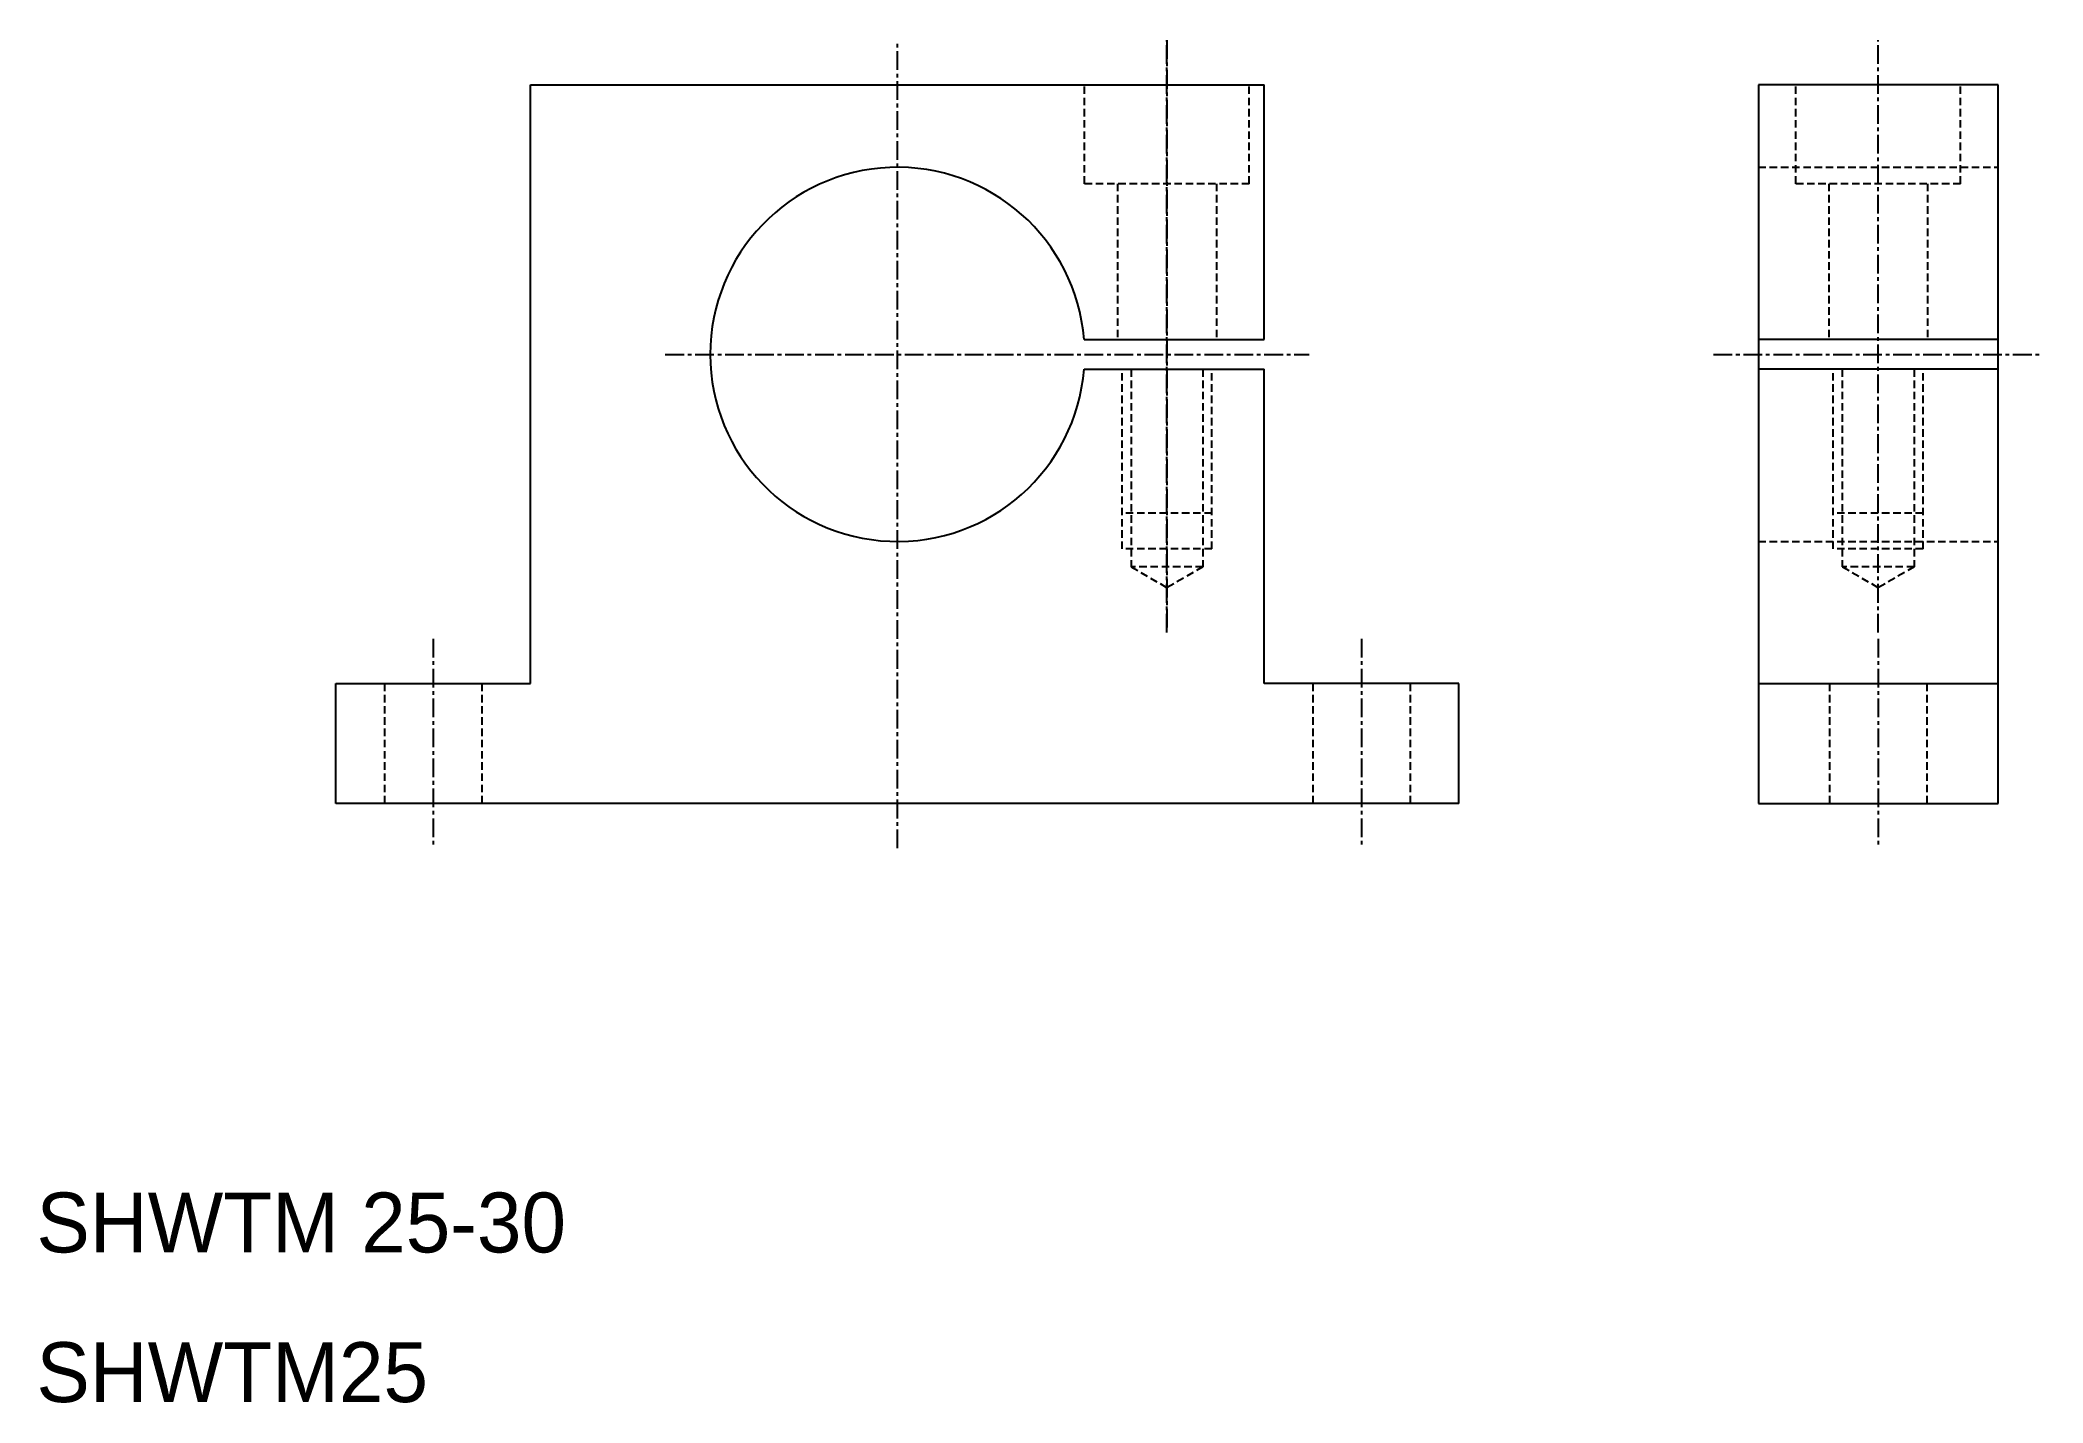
# Model space of a CAD drawing. Extents: x 10 to 144, y 10 to 101.
import ezdxf

# ---------------------------------------------------------------- set-up
doc = ezdxf.new("R2010")
doc.units = 0
doc.linetypes.add('CENTER', pattern=[2, 1.25, -0.25, 0.25, -0.25])
doc.linetypes.add('DASHED', pattern=[0.75, 0.5, -0.25])
doc.layers.get('0').update_dxf_attribs({"linetype": 'CONTINUOUS'})
doc.layers.add('CENTER', color=1, linetype='CENTER')

msp = doc.modelspace()

# ---------------------------------------------------------------- linework, layer by layer
at = {"color": 7, "linetype": 'CONTINUOUS'}
for p, q in [((43, 98), (67.5, 98)), ((43, 58), (43, 98)), ((67.5, 98), (92, 98)), ((92, 81), (92, 98)), ((125, 98), (125, 50)), ((141, 98), (125, 98)), ((141, 50), (141, 98)), ((79.96, 81), (92, 81)), ((141, 81), (125, 81)), ((79.96, 79), (92, 79)), ((92, 58), (92, 79)), ((141, 79), (125, 79)), ((30, 50), (30, 58)), ((30, 58), (43, 58)), ((105, 58), (92, 58)), ((105, 50), (105, 58)), ((125, 58), (141, 58)), ((105, 50), (30, 50)), ((125, 50), (141, 50))]:
    msp.add_line(p, q, dxfattribs=at)
at = {"color": 3, "linetype": 'DASHED'}
for p, q in [((80, 91.4), (80, 98)), ((91, 91.4), (91, 98)), ((127.5, 91.4), (127.5, 98)), ((138.5, 91.4), (138.5, 98)), ((125, 92.5), (141, 92.5)), ((91, 91.4), (80, 91.4)), ((82.2, 91.4), (82.2, 81)), ((88.8, 91.4), (88.8, 81)), ((138.5, 91.4), (127.5, 91.4)), ((129.7, 91.4), (129.7, 81)), ((136.3, 91.4), (136.3, 81)), ((82.5, 67), (82.5, 79)), ((83.1, 79), (83.1, 65.8)), ((87.9, 79), (87.9, 65.8)), ((88.5, 67), (88.5, 79)), ((130, 67), (130, 79)), ((130.6, 79), (130.6, 65.8)), ((135.4, 79), (135.4, 65.8)), ((136, 67), (136, 79)), ((88.5, 69.4), (82.5, 69.4)), ((136, 69.4), (130, 69.4)), ((88.5, 67), (82.5, 67)), ((125, 67.5), (141, 67.5)), ((136, 67), (130, 67)), ((85.5, 64.41), (83.1, 65.8)), ((87.9, 65.8), (83.1, 65.8)), ((87.9, 65.8), (85.5, 64.41)), ((135.4, 65.8), (130.6, 65.8)), ((133, 64.41), (130.6, 65.8)), ((135.4, 65.8), (133, 64.41)), ((33.25, 58), (33.25, 50)), ((39.75, 58), (39.75, 50)), ((95.25, 58), (95.25, 50)), ((101.75, 58), (101.75, 50)), ((129.75, 58), (129.75, 50)), ((136.25, 58), (136.25, 50))]:
    msp.add_line(p, q, dxfattribs=at)
at = {"color": 7, "linetype": 'CONTINUOUS'}
msp.add_arc((67.5, 80), 12.5, 4.5886, 355.4114, dxfattribs=at)
at = {"layer": 'CENTER', "color": 1, "linetype": 'CENTER'}
for p, q in [((67.5, 47), (67.5, 101)), ((85.5, 101), (85.5, 61.5)), ((85.5, 61.41), (85.5, 101)), ((133, 61.41), (133, 101)), ((52, 80), (95, 80)), ((122, 80), (144, 80)), ((36.5, 61), (36.5, 47)), ((98.5, 61), (98.5, 47)), ((133, 61), (133, 47))]:
    msp.add_line(p, q, dxfattribs=at)

# ---------------------------------------------------------------- texts
at = {"color": 7, "linetype": 'CONTINUOUS'}
for s, p in [('SHWTM 25-30', (10, 20)), ('SHWTM25', (10, 10))]:
    msp.add_text(s, height=4, dxfattribs=at).set_placement(p)

doc.saveas('drawing.dxf')
